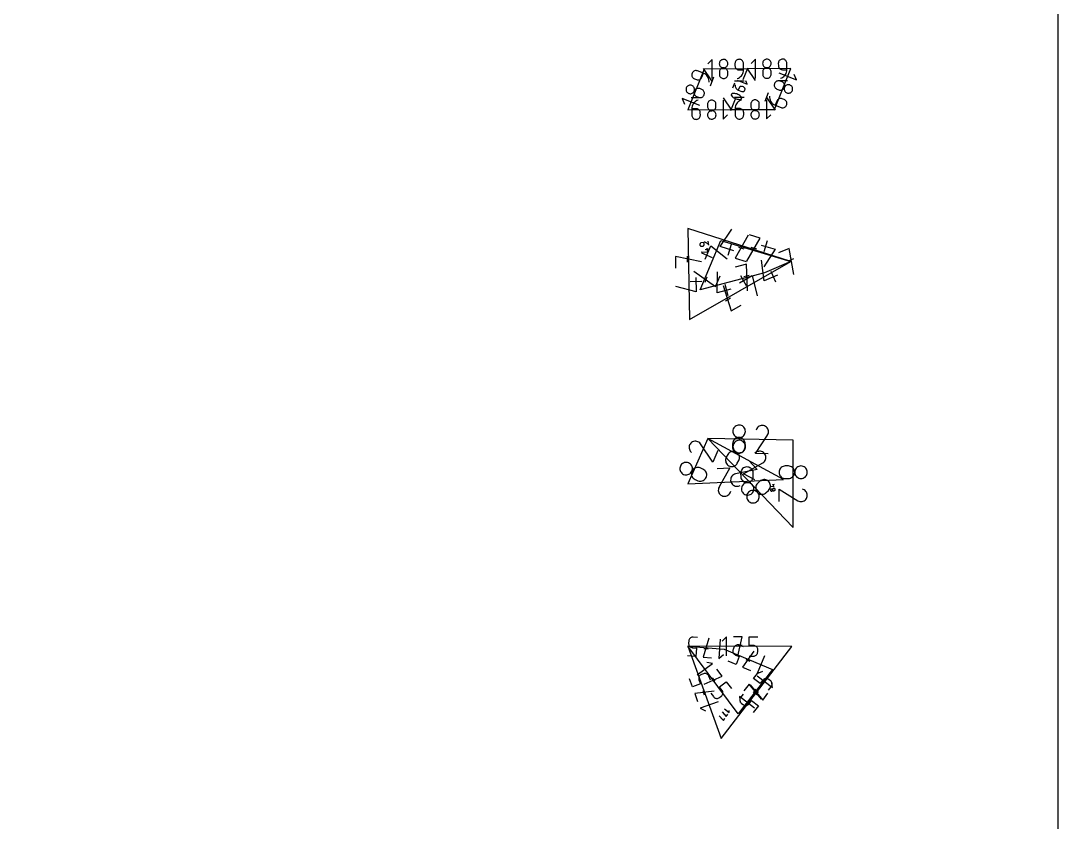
# Model space of a CAD drawing. Extents: x -2 to 214, y 3 to 282.
# Drawn here: x 186.65 to 214.39, y 24.44 to 45.85 of the extents above; entities that cross this region are included whole.
import ezdxf

# ---------------------------------------------------------------- set-up
doc = ezdxf.new("R2010")
doc.units = 0
doc.layers.add('Layer_1', color=7, linetype='CONTINUOUS')

msp = doc.modelspace()

# ---------------------------------------------------------------- linework, layer by layer
at = {"layer": 'Layer_1', "color": 5}
for points in [[(-1.511918, 3.023787), (214.388082, 3.023787), (214.388082, 282.423787), (-1.511918, 282.423787), (-1.511918, 3.023787)], [(204.919372, 44.557845), (204.489484, 43.46923), (205.648285, 43.475255), (206.807085, 43.481277), (207.23697, 44.569896), (206.078169, 44.563871), (204.919372, 44.557845)], [(204.818879, 38.661955), (205.3714, 39.978712), (207.241246, 39.412663), (204.489484, 40.29423), (204.53132, 37.86466), (207.241246, 39.412663), (206.538911, 39.114375), (204.818879, 38.661955)], [(207.304103, 32.312336), (207.301158, 34.642821), (205.022545, 34.68966), (204.489484, 33.474023), (207.044907, 33.596751), (205.022545, 34.68966), (207.304103, 32.312336)], [(206.750091, 28.51855), (205.832477, 27.332126), (204.489484, 29.137336), (205.37436, 26.676873), (207.269122, 29.126686), (204.489484, 29.137336), (205.456292, 29.060272), (206.750091, 28.51855)]]:
    msp.add_lwpolyline(points, dxfattribs=at)
at = {"layer": 'Layer_1', "color": 1}
for points in [[(205.137618, 44.303006), (205.134958, 44.814943), (205.021741, 44.700509)], [(205.554872, 44.702975), (205.554872, 44.702975), (205.552932, 44.723323), (205.547545, 44.742475), (205.539036, 44.760107), (205.52773, 44.775897), (205.51395, 44.789525), (205.498022, 44.800662), (205.480271, 44.808988), (205.461023, 44.814177), (205.440601, 44.815906), (205.440601, 44.815906), (205.4202, 44.813966), (205.401005, 44.808575), (205.383345, 44.800066), (205.367533, 44.788763), (205.353895, 44.774994), (205.342754, 44.759088), (205.334429, 44.741364), (205.329239, 44.722159), (205.327511, 44.701793), (205.327511, 44.701793), (205.329451, 44.681353), (205.334841, 44.662127), (205.343358, 44.644435), (205.354668, 44.628606), (205.368451, 44.61495), (205.384379, 44.603798), (205.402127, 44.595466), (205.421371, 44.590273), (205.441783, 44.588544), (205.441783, 44.588544), (205.462177, 44.590484), (205.481368, 44.595875), (205.499028, 44.604395), (205.514839, 44.615712), (205.528481, 44.629509), (205.539625, 44.645458), (205.547955, 44.663234), (205.553144, 44.682514), (205.554872, 44.702975)], [(205.805676, 44.306481), (205.805676, 44.306481), (205.838125, 44.318764), (205.867878, 44.335296), (205.894636, 44.355651), (205.918089, 44.379418), (205.937929, 44.406176), (205.953854, 44.435506), (205.965555, 44.466984), (205.972727, 44.500202), (205.975066, 44.534728), (205.974177, 44.705462), (205.974177, 44.705462), (205.97224, 44.725902), (205.966864, 44.745128), (205.958369, 44.762816), (205.947077, 44.778649), (205.933308, 44.792302), (205.917383, 44.803456), (205.899628, 44.811789), (205.880359, 44.816982), (205.859905, 44.818711), (205.859905, 44.818711), (205.839511, 44.81677), (205.820324, 44.811376), (205.80266, 44.80286), (205.786849, 44.791543), (205.77321, 44.777746), (205.762062, 44.761797), (205.753733, 44.74402), (205.748544, 44.724738), (205.746815, 44.70428), (205.747112, 44.647356), (205.747112, 44.647356), (205.749052, 44.626916), (205.754442, 44.607693), (205.762958, 44.590008), (205.774269, 44.574183), (205.788052, 44.560534), (205.803979, 44.549386), (205.821728, 44.541057), (205.840972, 44.535867), (205.861383, 44.534139), (205.975066, 44.534728)], [(206.296418, 44.309031), (206.293758, 44.820968), (206.180542, 44.706534)], [(206.713673, 44.709), (206.713673, 44.709), (206.711733, 44.729345), (206.706346, 44.748497), (206.697837, 44.766133), (206.686531, 44.781923), (206.672751, 44.795551), (206.656823, 44.806688), (206.639071, 44.815013), (206.619824, 44.820199), (206.599402, 44.821928), (206.599402, 44.821928), (206.579, 44.819988), (206.559806, 44.814601), (206.542142, 44.806092), (206.526334, 44.794789), (206.512696, 44.78102), (206.501555, 44.765109), (206.493226, 44.747389), (206.48804, 44.728184), (206.486312, 44.707818), (206.486312, 44.707818), (206.488252, 44.687375), (206.493642, 44.668149), (206.502158, 44.65046), (206.513468, 44.634628), (206.527252, 44.620975), (206.543179, 44.60982), (206.560928, 44.601488), (206.580172, 44.596295), (206.600583, 44.594566), (206.600583, 44.594566), (206.620978, 44.59651), (206.640169, 44.6019), (206.657829, 44.610416), (206.67364, 44.621737), (206.687282, 44.635531), (206.698426, 44.65148), (206.706755, 44.669256), (206.711945, 44.688539), (206.713673, 44.709)], [(206.964477, 44.312503), (206.964477, 44.312503), (206.996926, 44.324786), (207.026679, 44.341318), (207.053437, 44.361676), (207.076886, 44.385443), (207.09673, 44.412201), (207.112654, 44.441528), (207.124356, 44.473009), (207.131528, 44.506224), (207.133867, 44.540753), (207.132978, 44.711484), (207.132978, 44.711484), (207.131041, 44.731927), (207.125665, 44.751154), (207.11717, 44.768842), (207.105878, 44.784675), (207.092105, 44.798327), (207.076184, 44.809482), (207.058429, 44.817814), (207.03916, 44.823007), (207.018706, 44.824736), (207.018706, 44.824736), (206.998312, 44.822792), (206.979125, 44.817402), (206.961461, 44.808886), (206.945649, 44.797565), (206.932011, 44.783771), (206.920863, 44.767822), (206.912534, 44.750046), (206.907345, 44.730763), (206.905616, 44.710302), (206.905913, 44.653381), (206.905913, 44.653381), (206.907853, 44.632941), (206.913243, 44.613718), (206.921759, 44.596034), (206.933069, 44.580205), (206.946852, 44.566559), (206.96278, 44.555408), (206.980529, 44.547079), (206.999773, 44.541889), (207.020184, 44.540164), (207.133867, 44.540753)], [(205.054743, 44.203745), (205.054743, 44.203745), (205.055417, 44.238433), (205.051145, 44.272201), (205.042205, 44.304611), (205.028874, 44.335225), (205.011422, 44.363599), (204.990125, 44.389292), (204.965261, 44.41187), (204.937099, 44.430888), (204.90592, 44.445906), (204.747121, 44.508615), (204.747121, 44.508615), (204.727425, 44.514422), (204.707578, 44.516588), (204.687999, 44.515283), (204.6691, 44.510693), (204.651303, 44.502992), (204.635026, 44.492363), (204.620685, 44.478986), (204.608694, 44.463033), (204.59948, 44.444692), (204.59948, 44.444692), (204.593691, 44.425039), (204.591556, 44.405223), (204.59289, 44.385658), (204.597511, 44.36677), (204.605241, 44.348976), (204.615898, 44.332696), (204.629296, 44.318352), (204.645263, 44.306357), (204.663611, 44.297139), (204.716553, 44.276234), (204.716553, 44.276234), (204.736248, 44.27043), (204.756099, 44.268278), (204.775682, 44.269598), (204.79458, 44.274209), (204.812378, 44.281924), (204.828651, 44.292557), (204.842988, 44.305934), (204.854965, 44.321865), (204.864165, 44.340167), (204.90592, 44.445906)], [(205.128911, 44.246636), (204.906975, 44.576253)], [(205.328989, 44.41751), (205.328989, 44.41751), (205.330929, 44.397078), (205.33632, 44.377883), (205.344832, 44.360237), (205.356146, 44.344454), (205.369925, 44.330854), (205.385853, 44.319752), (205.403605, 44.311462), (205.422845, 44.306297), (205.443261, 44.304579), (205.443261, 44.304579), (205.463655, 44.306509), (205.482842, 44.311871), (205.500506, 44.320348), (205.516317, 44.331616), (205.529956, 44.345357), (205.541104, 44.361257), (205.549433, 44.378991), (205.554622, 44.398242), (205.556351, 44.418692), (205.556058, 44.475324), (205.556058, 44.475324), (205.554118, 44.495764), (205.548727, 44.514987), (205.540218, 44.532671), (205.528912, 44.5485), (205.515132, 44.562149), (205.499204, 44.573297), (205.481452, 44.581626), (205.462205, 44.586816), (205.441783, 44.588544), (205.441783, 44.588544), (205.421381, 44.5866), (205.402187, 44.58121), (205.384527, 44.572694), (205.368715, 44.561377), (205.355077, 44.547583), (205.343936, 44.531638), (205.335611, 44.513868), (205.330421, 44.494592), (205.328693, 44.474142), (205.328989, 44.41751)], [(205.965107, 44.277553), (206.086322, 44.584512)], [(206.065776, 44.582279), (206.287712, 44.252657)], [(206.48779, 44.423532), (206.48779, 44.423532), (206.48973, 44.403103), (206.495121, 44.383905), (206.503633, 44.366259), (206.514943, 44.350479), (206.528726, 44.33688), (206.544654, 44.325774), (206.562402, 44.317484), (206.581646, 44.312323), (206.602062, 44.310605), (206.602062, 44.310605), (206.622456, 44.312534), (206.641643, 44.317897), (206.659307, 44.32637), (206.675118, 44.337638), (206.688757, 44.351382), (206.699904, 44.367278), (206.708234, 44.385013), (206.713423, 44.404267), (206.715152, 44.424714), (206.714859, 44.481349), (206.714859, 44.481349), (206.712918, 44.501789), (206.707528, 44.521012), (206.699019, 44.538697), (206.687712, 44.554522), (206.673933, 44.568171), (206.658005, 44.579319), (206.640253, 44.587648), (206.621006, 44.592838), (206.600583, 44.594566), (206.600583, 44.594566), (206.580182, 44.592626), (206.560988, 44.587232), (206.543328, 44.578716), (206.527516, 44.567399), (206.513878, 44.553605), (206.502737, 44.537663), (206.494411, 44.51989), (206.489222, 44.500618), (206.487493, 44.480167), (206.48779, 44.423532)], [(206.917085, 44.456753), (207.393247, 44.268723), (207.329161, 44.416392)], [(204.593394, 44.118496), (204.593394, 44.118496), (204.573787, 44.124267), (204.554007, 44.126395), (204.534473, 44.125058), (204.515607, 44.12044), (204.49783, 44.112721), (204.481567, 44.102081), (204.467234, 44.088704), (204.455257, 44.072769), (204.44605, 44.054456), (204.44605, 44.054456), (204.440261, 44.034796), (204.438119, 44.014977), (204.439446, 43.995415), (204.444053, 43.976535), (204.451758, 43.958751), (204.462376, 43.942492), (204.475729, 43.928169), (204.491625, 43.916206), (204.509885, 43.907023), (204.509885, 43.907023), (204.52958, 43.901217), (204.549431, 43.899068), (204.569017, 43.900388), (204.587923, 43.904995), (204.605724, 43.912707), (204.622005, 43.923339), (204.636345, 43.936713), (204.648325, 43.952645), (204.657526, 43.970947), (204.657526, 43.970947), (204.663311, 43.9906), (204.665449, 44.010416), (204.664116, 44.029977), (204.659494, 44.048865), (204.651765, 44.066659), (204.641107, 44.08294), (204.627705, 44.097287), (204.611742, 44.109278), (204.593394, 44.118496)], [(205.088186, 44.114203), (205.182202, 44.352285)], [(205.731949, 44.184518), (205.678267, 44.048579)], [(205.735011, 44.24212), (205.99098, 44.24345)], [(205.751042, 44.13339), (205.751042, 44.13339), (205.750657, 44.113585), (205.753098, 44.094306), (205.758203, 44.075799), (205.765812, 44.058319), (205.775778, 44.04212), (205.787939, 44.027451), (205.802134, 44.014561), (205.818214, 44.003702), (205.836019, 43.995126), (205.926686, 43.959319), (205.926686, 43.959319), (205.937933, 43.956003), (205.949264, 43.954768), (205.960443, 43.955513), (205.971235, 43.958134), (205.981395, 43.962529), (205.990691, 43.968597), (205.998879, 43.976238), (206.005722, 43.985347), (206.010986, 43.995818), (206.010986, 43.995818), (206.014291, 44.007039), (206.015509, 44.018353), (206.01475, 44.029525), (206.012108, 44.04031), (206.007695, 44.05047), (206.001613, 44.059766), (205.993961, 44.067954), (205.984845, 44.074801), (205.974368, 44.080064), (205.944138, 44.092002), (205.944138, 44.092002), (205.932895, 44.095319), (205.92156, 44.096546), (205.910381, 44.095791), (205.899589, 44.09316), (205.889429, 44.088753), (205.880134, 44.082682), (205.871949, 44.075044), (205.865112, 44.06595), (205.859859, 44.055497), (205.836019, 43.995126)], [(205.803203, 44.265481), (206.075079, 44.15812), (206.038485, 44.242434)], [(206.952151, 44.236518), (206.952151, 44.236518), (206.932466, 44.242318), (206.912644, 44.244459), (206.893096, 44.243125), (206.87424, 44.238497), (206.856488, 44.230768), (206.840254, 44.220114), (206.825956, 44.206726), (206.814, 44.190784), (206.80481, 44.172478), (206.80481, 44.172478), (206.799014, 44.152828), (206.796848, 44.133023), (206.798143, 44.113476), (206.802718, 44.094606), (206.810398, 44.076833), (206.821006, 44.06057), (206.834369, 44.04624), (206.850304, 44.03426), (206.868642, 44.025045), (206.921318, 44.004242), (206.921318, 44.004242), (206.941014, 43.998439), (206.960861, 43.996287), (206.98044, 43.997603), (206.999339, 44.00221), (207.017136, 44.009922), (207.03341, 44.020554), (207.047747, 44.033932), (207.059727, 44.049867), (207.068928, 44.068179), (207.068928, 44.068179), (207.07472, 44.08784), (207.076858, 44.107659), (207.075525, 44.127224), (207.070903, 44.146111), (207.063177, 44.163899), (207.052524, 44.180176), (207.039125, 44.194516), (207.023165, 44.206504), (207.004828, 44.215718), (206.952151, 44.236518)], [(206.893812, 44.248142), (207.149781, 44.249475)], [(207.133059, 43.920627), (207.133059, 43.920627), (207.152667, 43.914859), (207.17245, 43.912731), (207.191984, 43.914068), (207.210847, 43.918686), (207.228623, 43.926405), (207.24489, 43.937045), (207.25922, 43.950422), (207.2712, 43.966357), (207.280404, 43.98467), (207.280404, 43.98467), (207.286193, 44.00433), (207.288334, 44.024149), (207.287008, 44.043711), (207.282401, 44.062591), (207.274696, 44.080371), (207.264077, 44.096634), (207.250728, 44.110957), (207.234828, 44.12292), (207.216569, 44.132103), (207.216569, 44.132103), (207.196873, 44.137906), (207.177022, 44.140058), (207.157436, 44.138738), (207.138531, 44.134131), (207.12073, 44.126419), (207.104449, 44.115787), (207.090112, 44.102413), (207.078132, 44.086481), (207.068928, 44.068179), (207.068928, 44.068179), (207.063142, 44.048526), (207.061008, 44.028711), (207.062341, 44.009146), (207.066963, 43.990258), (207.074692, 43.972464), (207.085346, 43.956187), (207.098748, 43.941839), (207.114711, 43.929848), (207.133059, 43.920627)], [(204.774302, 43.802608), (204.774302, 43.802608), (204.793987, 43.796805), (204.813813, 43.794667), (204.833361, 43.796001), (204.852217, 43.800626), (204.869969, 43.808359), (204.8862, 43.819009), (204.900501, 43.8324), (204.912454, 43.848339), (204.921643, 43.866648), (204.921643, 43.866648), (204.927443, 43.886294), (204.929606, 43.906103), (204.928311, 43.92565), (204.923735, 43.94452), (204.916055, 43.962293), (204.905447, 43.978553), (204.892088, 43.992886), (204.876149, 44.004866), (204.857812, 44.014081), (204.805139, 44.034881), (204.805139, 44.034881), (204.785443, 44.040687), (204.765596, 44.042839), (204.746013, 44.041523), (204.727115, 44.036916), (204.709321, 44.029204), (204.693043, 44.018568), (204.678707, 44.005194), (204.66673, 43.989259), (204.657526, 43.970947), (204.657526, 43.970947), (204.651737, 43.951286), (204.649599, 43.931464), (204.650929, 43.911902), (204.65555, 43.893015), (204.66328, 43.875224), (204.673933, 43.85895), (204.687328, 43.84461), (204.703288, 43.832623), (204.721629, 43.823408), (204.774302, 43.802608)], [(205.661344, 43.895752), (205.661344, 43.895752), (205.656487, 43.890365), (205.652754, 43.884347), (205.650158, 43.877866), (205.648704, 43.871082), (205.648408, 43.864164), (205.649272, 43.857278), (205.651315, 43.850586), (205.654539, 43.844257), (205.65896, 43.838454), (205.65896, 43.838454), (205.679336, 43.818303), (205.701459, 43.800488), (205.725123, 43.785089), (205.750124, 43.772192), (205.776269, 43.761866), (205.803355, 43.754197), (205.831175, 43.749265), (205.859535, 43.747145), (205.888226, 43.747921), (205.888226, 43.747921), (205.891232, 43.748273), (205.894199, 43.748845), (205.897109, 43.749635), (205.899949, 43.75063), (205.902701, 43.751826), (205.90535, 43.753219), (205.907883, 43.754796), (205.910278, 43.756553), (205.912522, 43.758486), (205.912522, 43.758486), (205.91745, 43.763901), (205.921239, 43.769941), (205.923875, 43.776439), (205.925356, 43.783234), (205.925667, 43.790159), (205.924802, 43.797052), (205.922749, 43.803751), (205.919504, 43.810087), (205.915055, 43.815901), (205.915055, 43.815901), (205.894661, 43.836002), (205.872528, 43.853779), (205.84886, 43.869149), (205.823851, 43.882036), (205.797707, 43.892358), (205.770628, 43.900042), (205.742811, 43.905002), (205.714466, 43.907161), (205.685788, 43.906438), (205.685788, 43.906438), (205.68279, 43.906089), (205.67984, 43.905521), (205.676948, 43.904737), (205.674122, 43.903746), (205.671374, 43.902547), (205.668714, 43.901146), (205.666149, 43.899541), (205.66369, 43.897742), (205.661344, 43.895752)], [(206.638267, 43.92492), (206.544252, 43.686841)], [(206.67171, 43.835381), (206.67171, 43.835381), (206.671037, 43.800693), (206.675309, 43.766925), (206.684248, 43.734512), (206.69758, 43.703901), (206.715032, 43.675527), (206.736329, 43.649831), (206.761196, 43.627257), (206.789355, 43.608238), (206.820533, 43.593221), (206.979336, 43.530511), (206.979336, 43.530511), (206.999028, 43.5247), (207.018876, 43.522538), (207.038455, 43.52384), (207.057353, 43.528433), (207.075151, 43.53613), (207.091428, 43.54676), (207.105772, 43.560141), (207.117759, 43.576093), (207.126977, 43.594434), (207.126977, 43.594434), (207.132763, 43.614087), (207.134901, 43.633903), (207.133567, 43.653464), (207.128942, 43.672356), (207.121213, 43.69015), (207.110559, 43.706427), (207.097157, 43.720774), (207.081194, 43.732765), (207.062846, 43.741987), (207.009901, 43.762893), (207.009901, 43.762893), (206.990205, 43.768696), (206.970358, 43.770848), (206.950775, 43.769525), (206.931874, 43.764917), (206.914079, 43.757202), (206.897802, 43.746566), (206.883469, 43.733192), (206.871489, 43.717261), (206.862288, 43.698959), (206.820533, 43.593221)], [(204.809368, 43.582373), (204.333207, 43.770403), (204.397292, 43.622734)], [(204.832641, 43.790981), (204.576676, 43.789651)], [(204.761976, 43.72662), (204.761976, 43.72662), (204.729531, 43.714336), (204.699774, 43.697809), (204.67302, 43.67745), (204.649567, 43.653683), (204.629723, 43.626925), (204.613799, 43.597595), (204.602097, 43.566117), (204.594925, 43.532903), (204.592586, 43.498373), (204.593475, 43.327642), (204.593475, 43.327642), (204.595412, 43.307199), (204.600789, 43.287972), (204.609287, 43.270284), (204.620579, 43.254452), (204.634348, 43.240799), (204.650273, 43.229644), (204.668028, 43.221312), (204.687293, 43.216119), (204.707747, 43.21439), (204.707747, 43.21439), (204.728141, 43.21633), (204.747332, 43.221724), (204.764992, 43.23024), (204.780804, 43.241558), (204.794446, 43.255355), (204.80559, 43.271304), (204.813919, 43.28908), (204.819109, 43.308363), (204.820837, 43.328824), (204.820541, 43.385745), (204.820541, 43.385745), (204.818601, 43.406185), (204.81321, 43.425408), (204.804698, 43.443092), (204.793388, 43.458918), (204.779605, 43.472567), (204.763677, 43.483715), (204.745925, 43.492044), (204.726681, 43.497233), (204.706269, 43.498962), (204.592586, 43.498373)], [(205.238667, 43.61559), (205.238667, 43.61559), (205.236723, 43.636023), (205.231333, 43.655218), (205.22282, 43.672864), (205.21151, 43.688647), (205.197727, 43.702246), (205.181799, 43.713348), (205.164051, 43.721639), (205.144807, 43.726803), (205.124395, 43.728521), (205.124395, 43.728521), (205.104001, 43.726592), (205.08481, 43.721229), (205.06715, 43.712752), (205.051339, 43.701484), (205.037697, 43.687744), (205.026552, 43.671844), (205.018223, 43.65411), (205.013031, 43.634859), (205.011302, 43.614408), (205.011598, 43.557777), (205.011598, 43.557777), (205.013539, 43.537337), (205.018925, 43.518114), (205.027434, 43.500429), (205.038741, 43.4846), (205.052524, 43.470955), (205.068448, 43.459803), (205.0862, 43.451474), (205.105448, 43.446285), (205.12587, 43.44456), (205.12587, 43.44456), (205.146271, 43.4465), (205.165466, 43.451891), (205.183129, 43.460407), (205.198941, 43.471724), (205.212576, 43.485517), (205.22372, 43.501463), (205.232046, 43.519232), (205.237231, 43.538508), (205.23896, 43.558959), (205.238667, 43.61559)], [(205.430035, 43.730095), (205.432695, 43.218158), (205.545915, 43.332592)], [(205.660678, 43.456847), (205.438745, 43.786465)], [(205.640135, 43.454614), (205.76135, 43.761573)], [(205.991442, 43.797006), (205.735474, 43.795676)], [(205.920777, 43.732645), (205.920777, 43.732645), (205.888332, 43.720362), (205.858575, 43.70383), (205.831821, 43.683472), (205.808368, 43.659705), (205.788524, 43.63295), (205.7726, 43.60362), (205.760898, 43.572139), (205.753726, 43.538924), (205.751387, 43.504395), (205.752276, 43.333664), (205.752276, 43.333664), (205.754213, 43.313224), (205.759589, 43.293998), (205.768084, 43.276306), (205.77938, 43.260473), (205.793149, 43.246821), (205.809074, 43.23567), (205.826829, 43.227334), (205.846094, 43.222144), (205.866548, 43.220412), (205.866548, 43.220412), (205.886942, 43.222356), (205.906133, 43.227746), (205.923793, 43.236266), (205.939605, 43.247583), (205.953247, 43.26138), (205.964391, 43.277329), (205.97272, 43.295106), (205.977909, 43.314385), (205.979638, 43.334846), (205.979342, 43.391767), (205.979342, 43.391767), (205.977401, 43.412207), (205.972011, 43.431433), (205.963499, 43.449118), (205.952188, 43.464943), (205.938405, 43.478592), (205.922478, 43.48974), (205.904726, 43.498069), (205.885482, 43.503259), (205.86507, 43.504987), (205.751387, 43.504395)], [(206.397465, 43.621616), (206.397465, 43.621616), (206.395524, 43.642045), (206.390134, 43.661243), (206.381621, 43.678889), (206.370311, 43.694669), (206.356528, 43.708272), (206.3406, 43.719374), (206.322852, 43.727664), (206.303608, 43.732825), (206.283193, 43.734547), (206.283193, 43.734547), (206.262799, 43.732614), (206.243611, 43.727251), (206.225951, 43.718778), (206.210136, 43.70751), (206.196498, 43.693766), (206.185353, 43.67787), (206.177024, 43.660135), (206.171831, 43.640884), (206.170103, 43.620434), (206.170399, 43.563802), (206.170399, 43.563802), (206.172339, 43.543359), (206.177726, 43.524136), (206.186235, 43.506451), (206.197542, 43.490626), (206.211321, 43.476977), (206.227249, 43.465829), (206.245001, 43.4575), (206.264249, 43.45231), (206.284671, 43.450582), (206.284671, 43.450582), (206.305072, 43.452526), (206.324267, 43.457916), (206.34193, 43.466432), (206.357742, 43.477749), (206.371377, 43.491543), (206.382521, 43.507488), (206.390846, 43.525258), (206.396032, 43.54453), (206.397761, 43.564984), (206.397465, 43.621616)], [(206.588836, 43.736117), (206.591496, 43.224183), (206.704716, 43.338617)], [(206.597546, 43.792491), (206.819479, 43.462873)], [(205.01278, 43.330126), (205.01278, 43.330126), (205.01472, 43.309778), (205.020107, 43.290629), (205.028616, 43.272994), (205.039926, 43.257203), (205.053706, 43.243575), (205.06963, 43.232438), (205.087382, 43.224113), (205.10663, 43.218923), (205.127052, 43.217195), (205.127052, 43.217195), (205.147453, 43.219138), (205.166648, 43.224525), (205.184311, 43.233034), (205.200123, 43.244337), (205.213758, 43.258106), (205.224902, 43.274013), (205.233227, 43.291737), (205.238413, 43.310942), (205.240142, 43.331308), (205.240142, 43.331308), (205.238202, 43.351748), (205.232811, 43.370974), (205.224299, 43.388666), (205.212988, 43.404495), (205.199205, 43.418151), (205.183278, 43.429302), (205.165526, 43.437638), (205.146282, 43.442828), (205.12587, 43.44456), (205.12587, 43.44456), (205.105476, 43.442616), (205.086288, 43.437226), (205.068625, 43.428706), (205.052813, 43.417389), (205.039175, 43.403592), (205.028027, 43.387643), (205.019698, 43.369866), (205.014509, 43.350587), (205.01278, 43.330126)], [(206.171581, 43.336148), (206.171581, 43.336148), (206.173521, 43.315803), (206.178908, 43.296651), (206.187417, 43.279019), (206.198724, 43.263225), (206.212503, 43.249601), (206.228431, 43.238464), (206.246183, 43.230138), (206.26543, 43.224949), (206.285853, 43.22322), (206.285853, 43.22322), (206.306254, 43.22516), (206.325449, 43.230551), (206.343112, 43.23906), (206.358924, 43.250359), (206.372558, 43.264128), (206.383703, 43.280039), (206.392028, 43.297759), (206.397214, 43.316967), (206.398943, 43.33733), (206.398943, 43.33733), (206.397002, 43.357773), (206.391612, 43.376999), (206.383099, 43.394688), (206.371789, 43.41052), (206.358006, 43.424173), (206.342078, 43.435328), (206.324327, 43.44366), (206.305083, 43.448853), (206.284671, 43.450582), (206.284671, 43.450582), (206.264277, 43.448642), (206.245089, 43.443248), (206.227426, 43.434732), (206.211614, 43.423414), (206.197976, 43.409617), (206.186828, 43.393668), (206.178499, 43.375892), (206.17331, 43.356609), (206.171581, 43.336148)], [(205.719362, 39.698219), (205.353048, 39.815574), (205.663708, 40.28177)], [(205.050023, 39.854609), (205.029279, 39.95739)], [(206.098369, 40.120543), (205.750244, 39.502124), (206.045092, 39.412864)], [(206.06646, 39.425303), (206.42448, 40.038046), (206.131107, 40.132033)], [(206.604789, 39.967236), (206.515645, 39.672766)], [(205.018573, 39.877934), (205.018573, 39.877934), (205.011073, 39.890006), (205.00208, 39.90066), (204.991786, 39.909808), (204.980381, 39.917357), (204.968058, 39.92322), (204.955013, 39.927309), (204.941434, 39.929525), (204.927517, 39.929786), (204.913455, 39.928001), (204.844897, 39.914165), (204.844897, 39.914165), (204.836832, 39.911773), (204.82953, 39.908093), (204.823091, 39.903285), (204.817616, 39.897492), (204.813217, 39.890881), (204.809989, 39.8836), (204.808042, 39.875807), (204.807477, 39.867651), (204.808395, 39.859294), (204.808395, 39.859294), (204.810787, 39.85125), (204.81447, 39.843962), (204.819288, 39.837534), (204.825085, 39.832073), (204.831706, 39.827678), (204.838998, 39.824457), (204.846802, 39.822513), (204.854961, 39.821948), (204.863322, 39.822869), (204.886179, 39.82748), (204.886179, 39.82748), (204.89424, 39.829875), (204.901542, 39.833558), (204.907977, 39.838377), (204.913448, 39.844173), (204.917844, 39.850792), (204.921068, 39.858073), (204.923016, 39.865866), (204.923584, 39.874011), (204.922666, 39.882351), (204.913455, 39.928001)], [(204.993028, 39.768831), (205.016061, 39.654689), (204.846996, 39.668014)], [(204.953228, 39.47931), (205.102061, 39.834003), (205.539407, 39.483892)], [(205.045631, 39.74384), (204.954335, 39.725414)], [(205.562574, 39.58673), (205.656441, 39.879733)], [(205.839628, 39.797385), (205.987032, 39.752762)], [(206.330363, 39.744256), (206.183695, 39.791243)], [(206.44981, 39.85324), (206.817965, 39.741794), (206.514841, 39.270663)], [(207.321982, 39.070627), (207.192926, 39.768467), (206.90938, 39.64804)], [(204.851183, 39.407491), (204.155876, 39.549551), (204.161178, 39.241537)], [(204.464327, 39.554864), (204.466976, 39.400876)], [(204.855826, 39.645217), (205.139533, 39.526173)], [(206.88089, 39.050617), (206.526846, 38.900249), (206.457634, 39.456181)], [(207.313523, 39.48452), (207.171769, 39.424315)], [(204.651098, 39.157315), (205.23031, 38.747253), (205.349506, 39.031321)], [(205.639162, 38.6788), (205.267161, 38.580954), (205.278683, 39.141059)], [(206.078543, 38.635123), (206.051263, 39.34427), (205.753335, 39.265907)], [(206.834969, 38.86379), (206.714696, 39.146979)], [(204.704322, 38.991086), (204.710943, 38.606491), (204.169631, 38.750809)], [(204.860292, 38.878455), (204.552666, 38.873156)], [(204.94584, 38.866619), (205.005432, 39.008633)], [(205.870475, 38.851175), (206.204474, 39.041967), (206.338311, 38.497966)], [(205.894202, 39.042094), (206.046811, 38.774939)], [(206.129738, 39.045922), (205.980795, 39.006746)], [(205.434762, 38.779645), (205.644651, 38.101723), (205.912145, 38.254525)], [(205.566832, 38.500528), (205.488568, 38.798078)], [(205.49163, 38.369594), (205.625361, 38.445985)], [(206.024663, 34.877962), (206.024663, 34.877962), (206.022578, 34.90799), (206.015374, 34.936389), (206.003514, 34.962671), (205.987466, 34.986346), (205.967697, 35.00693), (205.944674, 35.023931), (205.918858, 35.03686), (205.890717, 35.045228), (205.860717, 35.048548), (205.860717, 35.048548), (205.830607, 35.046463), (205.802149, 35.039259), (205.775821, 35.027402), (205.752118, 35.011361), (205.731519, 34.991609), (205.714511, 34.968612), (205.701582, 34.942838), (205.693218, 34.91476), (205.689902, 34.884845), (205.689902, 34.884845), (205.691983, 34.854675), (205.69919, 34.826167), (205.711054, 34.799804), (205.727102, 34.776066), (205.746875, 34.755446), (205.769905, 34.738421), (205.795717, 34.725481), (205.823851, 34.717106), (205.853838, 34.713786), (205.853838, 34.713786), (205.883933, 34.715871), (205.912388, 34.723082), (205.938712, 34.734949), (205.962419, 34.751015), (205.983021, 34.770806), (206.000036, 34.793863), (206.012969, 34.819718), (206.021343, 34.847905), (206.024663, 34.877962)], [(206.630104, 34.27957), (206.295339, 34.286452), (206.61491, 34.778076), (206.61491, 34.778076), (206.615287, 34.778528), (206.615651, 34.778983), (206.616003, 34.779445), (206.616346, 34.779918), (206.616677, 34.780408), (206.617005, 34.780916), (206.61733, 34.781449), (206.617654, 34.78201), (206.617982, 34.782603), (206.617982, 34.782603), (206.631317, 34.809763), (206.639361, 34.838035), (206.642289, 34.866775), (206.64026, 34.895333), (206.633455, 34.923068), (206.622036, 34.949329), (206.606175, 34.973477), (206.586042, 34.994855), (206.561806, 35.012825), (206.561806, 35.012825), (206.534565, 35.025984), (206.506244, 35.033914), (206.477489, 35.036772), (206.448931, 35.034712), (206.421217, 35.027885), (206.394981, 35.016441), (206.370869, 35.000535), (206.349515, 34.980317), (206.331566, 34.95594), (206.308716, 34.914227)], [(205.681297, 34.466274), (205.681297, 34.466274), (205.683379, 34.436122), (205.690586, 34.407656), (205.70245, 34.381353), (205.718505, 34.357692), (205.738278, 34.33715), (205.761307, 34.320199), (205.78712, 34.307319), (205.815254, 34.29899), (205.84524, 34.295688), (205.84524, 34.295688), (205.875339, 34.297755), (205.903791, 34.304924), (205.930115, 34.316728), (205.953818, 34.332719), (205.974421, 34.352432), (205.991431, 34.375412), (206.004368, 34.401207), (206.012739, 34.429352), (206.016059, 34.459391), (206.017773, 34.542774), (206.017773, 34.542774), (206.015692, 34.57294), (206.008488, 34.601444), (205.996631, 34.627804), (205.980584, 34.651532), (205.960817, 34.672148), (205.937792, 34.689162), (205.911975, 34.702099), (205.883834, 34.710467), (205.853838, 34.713786), (205.853838, 34.713786), (205.823728, 34.711701), (205.795266, 34.704491), (205.768942, 34.692623), (205.745235, 34.676561), (205.724636, 34.656774), (205.707629, 34.633723), (205.694696, 34.607875), (205.686332, 34.579699), (205.683012, 34.549656), (205.681297, 34.466274)], [(205.292445, 34.366476), (205.157976, 34.059831), (204.826069, 34.543211), (204.826069, 34.543211), (204.825797, 34.543733), (204.825519, 34.544241), (204.825226, 34.544746), (204.824919, 34.54524), (204.824594, 34.545737), (204.824249, 34.546234), (204.823878, 34.546739), (204.823487, 34.54725), (204.823067, 34.54778), (204.823067, 34.54778), (204.803075, 34.570495), (204.780035, 34.588748), (204.7546, 34.602446), (204.727439, 34.611505), (204.699214, 34.61583), (204.670579, 34.615329), (204.642201, 34.609914), (204.614744, 34.599497), (204.588868, 34.583982), (204.588868, 34.583982), (204.566287, 34.563849), (204.548122, 34.540724), (204.534477, 34.515246), (204.525453, 34.488075), (204.521152, 34.459857), (204.521689, 34.431243), (204.527157, 34.402876), (204.537662, 34.375412), (204.553312, 34.349501), (204.583107, 34.312431)], [(206.008527, 34.394226), (206.008527, 34.394226), (206.020405, 34.421884), (206.026981, 34.450434), (206.028452, 34.479231), (206.025009, 34.507626), (206.016839, 34.53497), (206.004135, 34.560617), (205.987085, 34.583922), (205.965887, 34.604231), (205.940727, 34.6209), (205.940727, 34.6209), (205.912995, 34.632813), (205.884388, 34.639421), (205.855556, 34.640913), (205.827139, 34.637487), (205.799788, 34.629338), (205.774149, 34.616659), (205.750865, 34.599652), (205.730588, 34.578507), (205.713958, 34.553417), (205.713958, 34.553417), (205.702016, 34.525636), (205.695391, 34.496987), (205.693885, 34.468115), (205.697307, 34.439667), (205.705459, 34.412285), (205.718156, 34.386617), (205.735195, 34.363305), (205.756386, 34.342992), (205.781536, 34.32633), (205.781536, 34.32633), (205.809257, 34.314421), (205.837857, 34.307824), (205.866696, 34.306342), (205.895123, 34.309789), (205.922499, 34.31797), (205.94817, 34.330694), (205.971496, 34.347776), (205.99183, 34.369016), (206.008527, 34.394226)], [(205.514913, 34.185099), (205.514913, 34.185099), (205.502982, 34.157332), (205.496375, 34.128722), (205.4949, 34.099907), (205.498357, 34.071523), (205.506549, 34.04421), (205.519277, 34.018606), (205.536348, 33.995351), (205.557561, 33.975077), (205.582717, 33.958429), (205.582717, 33.958429), (205.610428, 33.946505), (205.63901, 33.939869), (205.667818, 33.938331), (205.696213, 33.941714), (205.723546, 33.949825), (205.749186, 33.962486), (205.77248, 33.979511), (205.792796, 34.000713), (205.809486, 34.025908), (205.849135, 34.099283), (205.849135, 34.099283), (205.861077, 34.12706), (205.867705, 34.155706), (205.869212, 34.18457), (205.865793, 34.213008), (205.857637, 34.24038), (205.84494, 34.266044), (205.827898, 34.289352), (205.806696, 34.309662), (205.781536, 34.32633), (205.781536, 34.32633), (205.753804, 34.338244), (205.725197, 34.344844), (205.696358, 34.346326), (205.667931, 34.342883), (205.640566, 34.334702), (205.614898, 34.321981), (205.591579, 34.304906), (205.571255, 34.283672), (205.554566, 34.258474), (205.514913, 34.185099)], [(206.273354, 33.585218), (205.978784, 33.744406), (206.487783, 34.035507), (206.487783, 34.035507), (206.488326, 34.035733), (206.488859, 34.03597), (206.489381, 34.03622), (206.489903, 34.036488), (206.490422, 34.03677), (206.490947, 34.037074), (206.49148, 34.037398), (206.492023, 34.037748), (206.492584, 34.038125), (206.492584, 34.038125), (206.516866, 34.05618), (206.536946, 34.077647), (206.55269, 34.101868), (206.563947, 34.128196), (206.570576, 34.155974), (206.572428, 34.184549), (206.569363, 34.213276), (206.561231, 34.241494), (206.547896, 34.268559), (206.547896, 34.268559), (206.529686, 34.292714), (206.508127, 34.312717), (206.48386, 34.328412), (206.457521, 34.339634), (206.429751, 34.346234), (206.401186, 34.348054), (206.37247, 34.344932), (206.344234, 34.336716), (206.317123, 34.323247), (206.277732, 34.296595)], [(204.507909, 34.036118), (204.507909, 34.036118), (204.479369, 34.045685), (204.450378, 34.049894), (204.421556, 34.048998), (204.393542, 34.043233), (204.36696, 34.032844), (204.342442, 34.018077), (204.320616, 33.999175), (204.302116, 33.976378), (204.287571, 33.949934), (204.287571, 33.949934), (204.277972, 33.921317), (204.273739, 33.892266), (204.274617, 33.863408), (204.280368, 33.83537), (204.290732, 33.808781), (204.305471, 33.784266), (204.324334, 33.762457), (204.347074, 33.743986), (204.373444, 33.729473), (204.373444, 33.729473), (204.402111, 33.719852), (204.431208, 33.715601), (204.460108, 33.716469), (204.488178, 33.722216), (204.514799, 33.732591), (204.539338, 33.747351), (204.561172, 33.766246), (204.579675, 33.789036), (204.594216, 33.815466), (204.594216, 33.815466), (204.603808, 33.844073), (204.608035, 33.87312), (204.607142, 33.901981), (204.601374, 33.93003), (204.590974, 33.95664), (204.576182, 33.98118), (204.557245, 34.003027), (204.534406, 34.021548), (204.507909, 34.036118)], [(204.756861, 33.561342), (204.756861, 33.561342), (204.785514, 33.551729), (204.814572, 33.547496), (204.843411, 33.548388), (204.871415, 33.554167), (204.897961, 33.564574), (204.922434, 33.579362), (204.944211, 33.598282), (204.962671, 33.621089), (204.977199, 33.647526), (204.977199, 33.647526), (204.986805, 33.676126), (204.991074, 33.705156), (204.990241, 33.733992), (204.98454, 33.762009), (204.974211, 33.788588), (204.959486, 33.813099), (204.940609, 33.834922), (204.917809, 33.853425), (204.891326, 33.867987), (204.814946, 33.90148), (204.814946, 33.90148), (204.786279, 33.911104), (204.757189, 33.915355), (204.7283, 33.914487), (204.700237, 33.908744), (204.673627, 33.898369), (204.649094, 33.883608), (204.627264, 33.864707), (204.608761, 33.841914), (204.594216, 33.815466), (204.594216, 33.815466), (204.584621, 33.786852), (204.580391, 33.757797), (204.58128, 33.728936), (204.587048, 33.700887), (204.597448, 33.674284), (204.612233, 33.649748), (204.631166, 33.627912), (204.653994, 33.609398), (204.680481, 33.594835), (204.756861, 33.561342)], [(205.27356, 33.88908), (205.608008, 33.905142), (205.322861, 33.392785), (205.322861, 33.392785), (205.322515, 33.392309), (205.322184, 33.391829), (205.321863, 33.391346), (205.321556, 33.390848), (205.321256, 33.390337), (205.320963, 33.389808), (205.320677, 33.389254), (205.320392, 33.388672), (205.320106, 33.388061), (205.320106, 33.388061), (205.308662, 33.360051), (205.302573, 33.331292), (205.301624, 33.302421), (205.3056, 33.274065), (205.314292, 33.246862), (205.327483, 33.221444), (205.344959, 33.198443), (205.36651, 33.17849), (205.391921, 33.162224), (205.391921, 33.162224), (205.419998, 33.150963), (205.448792, 33.14499), (205.477678, 33.144109), (205.506027, 33.14812), (205.533208, 33.15683), (205.558598, 33.170041), (205.581564, 33.187564), (205.601481, 33.209196), (205.617723, 33.234744), (205.637659, 33.277924)], [(206.10564, 34.10552), (206.337485, 33.863941), (205.763886, 33.742279), (205.763886, 33.742279), (205.763297, 33.742229), (205.762719, 33.742162), (205.762144, 33.742085), (205.761569, 33.741993), (205.760986, 33.74188), (205.760394, 33.741753), (205.759787, 33.741605), (205.759163, 33.741439), (205.758513, 33.741252), (205.758513, 33.741252), (205.729878, 33.731476), (205.704196, 33.717171), (205.681805, 33.698919), (205.663045, 33.677293), (205.648246, 33.652867), (205.637751, 33.626222), (205.631894, 33.597932), (205.631013, 33.568578), (205.635443, 33.538736), (205.635443, 33.538736), (205.645402, 33.510168), (205.659817, 33.484536), (205.67813, 33.46218), (205.699779, 33.443444), (205.724206, 33.428677), (205.750848, 33.418217), (205.779147, 33.412414), (205.808541, 33.411613), (205.838471, 33.416153), (205.88412, 33.429495)], [(206.232925, 33.767798), (206.232925, 33.767798), (206.228784, 33.797735), (206.219643, 33.82564), (206.206005, 33.851068), (206.18837, 33.873575), (206.167235, 33.892717), (206.143101, 33.908049), (206.116463, 33.91913), (206.087824, 33.925511), (206.057683, 33.926757), (206.057683, 33.926757), (206.027799, 33.922629), (205.999905, 33.913531), (205.974452, 33.899949), (205.951896, 33.882374), (205.932694, 33.861295), (205.917295, 33.837204), (205.906158, 33.810587), (205.899734, 33.781934), (205.898478, 33.751737), (205.902479, 33.668432), (205.902479, 33.668432), (205.906624, 33.638477), (205.915761, 33.610534), (205.929395, 33.585049), (205.947031, 33.562478), (205.968162, 33.543266), (205.992299, 33.527864), (206.018941, 33.516727), (206.04759, 33.510306), (206.077746, 33.50905), (206.077746, 33.50905), (206.10764, 33.513192), (206.135541, 33.522332), (206.160991, 33.535978), (206.18354, 33.553624), (206.202735, 33.574776), (206.218126, 33.598938), (206.229257, 33.625611), (206.235674, 33.654296), (206.23693, 33.684494), (206.232925, 33.767798)], [(207.092225, 33.953656), (207.092225, 33.953656), (207.062126, 33.950915), (207.033826, 33.94309), (207.007788, 33.930655), (206.984483, 33.914092), (206.964375, 33.893874), (206.947932, 33.870482), (206.93562, 33.84439), (206.927908, 33.81608), (206.925259, 33.78603), (206.925259, 33.78603), (206.927982, 33.755984), (206.935768, 33.727695), (206.948147, 33.701635), (206.96465, 33.678285), (206.984808, 33.65812), (207.008155, 33.641613), (207.034221, 33.629245), (207.062542, 33.621491), (207.092648, 33.618824), (207.176049, 33.61893), (207.176049, 33.61893), (207.206165, 33.621671), (207.234504, 33.629492), (207.260599, 33.64192), (207.28397, 33.658483), (207.304149, 33.678694), (207.320659, 33.702087), (207.333028, 33.728178), (207.340782, 33.756495), (207.343445, 33.786559), (207.343445, 33.786559), (207.340704, 33.816616), (207.332876, 33.844912), (207.320434, 33.870972), (207.30386, 33.894322), (207.283628, 33.914483), (207.260211, 33.930986), (207.234088, 33.943348), (207.205735, 33.951098), (207.175625, 33.953762), (207.092225, 33.953656)], [(207.511307, 33.619353), (207.511307, 33.619353), (207.541283, 33.622094), (207.569519, 33.629915), (207.595537, 33.642344), (207.618855, 33.658907), (207.639002, 33.679117), (207.655498, 33.70251), (207.66786, 33.728601), (207.675614, 33.756919), (207.678277, 33.786983), (207.678277, 33.786983), (207.675536, 33.817039), (207.667712, 33.845336), (207.655283, 33.871395), (207.638731, 33.894746), (207.618534, 33.914907), (207.59517, 33.93141), (207.569121, 33.943771), (207.540867, 33.951522), (207.510884, 33.954185), (207.510884, 33.954185), (207.480771, 33.951444), (207.452425, 33.943619), (207.426327, 33.931184), (207.402945, 33.914618), (207.382759, 33.8944), (207.366242, 33.871007), (207.353866, 33.844919), (207.346109, 33.816609), (207.343445, 33.786559), (207.343445, 33.786559), (207.346186, 33.756513), (207.354014, 33.728224), (207.366457, 33.702164), (207.383034, 33.678814), (207.403269, 33.658649), (207.42669, 33.642143), (207.452824, 33.629774), (207.481187, 33.62202), (207.511307, 33.619353)], [(206.644529, 33.302594), (206.644529, 33.302594), (206.664376, 33.325387), (206.679408, 33.350611), (206.689617, 33.377598), (206.694997, 33.405683), (206.695541, 33.434191), (206.691244, 33.462459), (206.682096, 33.48982), (206.668091, 33.515605), (206.649224, 33.539142), (206.649224, 33.539142), (206.626477, 33.558961), (206.601293, 33.574014), (206.57433, 33.584276), (206.546263, 33.589734), (206.517755, 33.590362), (206.489476, 33.586139), (206.462093, 33.577048), (206.43627, 33.563067), (206.41268, 33.544173), (206.352507, 33.486423), (206.352507, 33.486423), (206.332649, 33.463619), (206.317589, 33.438371), (206.307333, 33.411348), (206.301901, 33.383225), (206.301304, 33.354671), (206.305552, 33.326357), (206.314661, 33.298953), (206.328641, 33.273137), (206.347504, 33.249579), (206.347504, 33.249579), (206.370272, 33.229763), (206.395493, 33.214735), (206.422501, 33.204515), (206.450618, 33.199107), (206.479178, 33.198535), (206.507503, 33.202807), (206.534924, 33.211941), (206.560765, 33.225949), (206.584356, 33.244844), (206.644529, 33.302594)], [(205.918562, 33.333557), (205.918562, 33.333557), (205.9227, 33.303744), (205.931833, 33.275906), (205.945465, 33.250499), (205.963093, 33.227974), (205.984228, 33.208794), (206.008361, 33.193413), (206.035003, 33.182283), (206.063652, 33.175859), (206.093808, 33.174603), (206.093808, 33.174603), (206.123702, 33.178744), (206.151603, 33.187881), (206.177053, 33.201513), (206.199606, 33.219137), (206.2188, 33.240255), (206.234192, 33.264363), (206.245326, 33.290963), (206.25175, 33.319548), (206.253009, 33.349619), (206.253009, 33.349619), (206.248868, 33.379574), (206.239724, 33.407524), (206.226085, 33.433012), (206.208446, 33.455594), (206.187308, 33.474813), (206.163167, 33.490222), (206.136529, 33.501363), (206.107887, 33.507791), (206.077746, 33.50905), (206.077746, 33.50905), (206.047862, 33.504908), (206.019968, 33.495768), (205.994518, 33.482123), (205.971969, 33.464473), (205.952767, 33.443313), (205.937375, 33.419148), (205.926238, 33.392468), (205.919818, 33.363773), (205.918562, 33.333557)], [(206.110621, 33.254281), (206.110621, 33.254281), (206.090865, 33.231576), (206.075879, 33.206399), (206.065681, 33.179429), (206.060283, 33.15134), (206.059708, 33.122808), (206.06397, 33.094504), (206.073082, 33.067108), (206.087062, 33.041291), (206.105925, 33.017733), (206.105925, 33.017733), (206.12869, 32.997917), (206.15391, 32.982886), (206.180908, 32.972655), (206.209014, 32.967236), (206.237547, 32.966637), (206.265833, 32.970873), (206.293201, 32.979954), (206.318972, 32.993896), (206.34247, 33.012702), (206.34247, 33.012702), (206.362328, 33.035509), (206.377392, 33.060761), (206.387647, 33.087795), (206.39308, 33.115925), (206.393679, 33.14449), (206.389435, 33.172811), (206.380334, 33.200214), (206.36636, 33.226027), (206.347504, 33.249579), (206.347504, 33.249579), (206.32475, 33.269387), (206.29953, 33.284408), (206.272525, 33.294628), (206.244401, 33.300033), (206.215837, 33.300608), (206.187505, 33.296336), (206.160077, 33.287199), (206.134225, 33.273186), (206.110621, 33.254281)], [(206.765133, 33.471324), (206.779428, 33.400483), (206.674494, 33.408752)], [(206.718309, 33.338352), (206.718309, 33.338352), (206.713328, 33.33687), (206.708812, 33.334587), (206.704829, 33.331603), (206.701443, 33.328008), (206.698719, 33.323902), (206.696722, 33.319383), (206.695516, 33.314546), (206.695163, 33.309491), (206.695731, 33.304308), (206.695731, 33.304308), (206.697216, 33.299313), (206.699502, 33.294791), (206.70249, 33.290801), (206.706085, 33.28741), (206.710188, 33.284683), (206.714704, 33.282683), (206.71953, 33.281473), (206.724578, 33.28112), (206.729742, 33.281685), (206.729742, 33.281685), (206.734748, 33.283174), (206.739282, 33.28546), (206.743275, 33.288451), (206.746672, 33.292046), (206.749403, 33.296156), (206.751407, 33.300675), (206.752613, 33.305511), (206.752966, 33.310567), (206.752398, 33.315746), (206.752398, 33.315746), (206.750916, 33.320737), (206.74863, 33.32526), (206.745639, 33.32925), (206.74204, 33.33264), (206.73793, 33.335367), (206.733404, 33.337367), (206.728561, 33.338574), (206.723498, 33.338923), (206.718309, 33.338352)], [(206.797783, 33.455812), (206.741116, 33.444379)], [(206.800594, 33.295983), (206.800594, 33.295983), (206.805597, 33.297468), (206.810123, 33.299754), (206.814109, 33.302742), (206.817492, 33.306337), (206.820209, 33.310443), (206.822198, 33.314962), (206.823398, 33.319795), (206.823744, 33.324851), (206.823172, 33.330026), (206.823172, 33.330026), (206.82169, 33.335021), (206.819411, 33.339544), (206.816431, 33.343537), (206.812846, 33.346928), (206.808751, 33.349658), (206.804235, 33.351658), (206.799405, 33.352868), (206.794347, 33.353221), (206.789161, 33.35265), (206.775046, 33.349803), (206.775046, 33.349803), (206.77004, 33.348317), (206.765511, 33.346031), (206.761514, 33.34304), (206.75812, 33.339445), (206.755389, 33.335339), (206.753389, 33.330816), (206.752179, 33.32598), (206.75183, 33.320924), (206.752398, 33.315746), (206.752398, 33.315746), (206.753883, 33.31075), (206.756169, 33.306224), (206.759157, 33.302238), (206.762755, 33.298847), (206.766865, 33.29612), (206.771388, 33.29412), (206.776231, 33.292914), (206.781294, 33.292564), (206.78648, 33.293136), (206.800594, 33.295983)], [(206.926268, 33.001004), (206.925845, 33.335836), (207.424323, 33.027071), (207.424323, 33.027071), (207.424782, 33.026701), (207.425244, 33.026348), (207.425713, 33.026006), (207.426196, 33.025674), (207.426694, 33.025353), (207.427209, 33.025035), (207.427749, 33.024721), (207.428317, 33.024411), (207.428913, 33.024097), (207.428913, 33.024097), (207.456359, 33.011358), (207.4848, 33.003929), (207.513597, 33.001632), (207.542105, 33.004282), (207.569685, 33.01169), (207.595692, 33.023681), (207.619483, 33.040064), (207.640421, 33.060659), (207.657858, 33.085283), (207.657858, 33.085283), (207.670417, 33.112803), (207.67773, 33.14129), (207.67996, 33.170101), (207.677279, 33.198606), (207.669846, 33.226165), (207.657834, 33.252143), (207.641405, 33.275903), (207.620725, 33.296812), (207.595964, 33.314225), (207.553764, 33.336157)], [(204.745117, 29.373666), (204.631829, 29.382693), (204.631829, 29.382693), (204.611351, 29.382485), (204.591779, 29.378742), (204.573466, 29.371757), (204.556758, 29.361826), (204.542005, 29.349243), (204.529556, 29.334303), (204.519755, 29.317306), (204.512954, 29.298541), (204.5095, 29.278306), (204.505002, 29.221869), (204.505002, 29.221869), (204.505207, 29.201355), (204.508946, 29.181776), (204.515931, 29.163477), (204.525859, 29.146801), (204.538435, 29.13209), (204.553361, 29.119683), (204.57034, 29.109922), (204.589076, 29.103152), (204.609273, 29.099712), (204.722564, 29.090681), (204.704452, 28.863496), (204.477877, 28.881555)], [(205.049864, 29.349373), (204.895785, 28.848245), (205.122649, 28.830162)], [(205.354593, 29.325084), (205.313932, 28.814915), (205.436392, 28.919323)], [(205.515802, 28.877508), (205.517764, 29.38929), (205.403552, 29.275918)], [(205.972445, 29.121574), (205.867617, 29.165467), (205.867617, 29.165467), (205.848091, 29.171654), (205.828332, 29.174198), (205.808753, 29.173267), (205.78978, 29.16904), (205.771841, 29.161681), (205.755353, 29.15137), (205.740744, 29.138271), (205.728432, 29.122562), (205.718844, 29.104411), (205.696975, 29.05219), (205.696975, 29.05219), (205.690777, 29.032632), (205.68823, 29.012866), (205.689161, 28.993301), (205.693398, 28.97436), (205.70076, 28.95646), (205.711072, 28.94002), (205.724163, 28.925454), (205.739859, 28.913178), (205.757974, 28.903614), (205.862805, 28.859721), (205.774784, 28.649497), (205.565124, 28.737286)], [(205.821498, 28.876337), (205.937234, 29.387685), (205.70965, 29.388556)], [(205.936363, 29.15978), (205.822585, 29.160214)], [(206.127209, 28.875166), (206.240856, 28.874728), (206.240856, 28.874728), (206.261261, 28.876485), (206.280494, 28.881699), (206.298225, 28.89005), (206.314135, 28.901218), (206.327893, 28.914882), (206.339179, 28.930718), (206.347666, 28.94841), (206.353029, 28.967632), (206.354941, 28.988072), (206.355156, 29.044686), (206.355156, 29.044686), (206.353403, 29.065126), (206.348189, 29.084367), (206.339842, 29.102083), (206.32868, 29.117962), (206.315031, 29.131681), (206.299209, 29.142924), (206.281538, 29.151373), (206.262344, 29.156707), (206.241946, 29.158609), (206.128295, 29.159043), (206.12917, 29.386948), (206.356465, 29.38608)], [(204.913893, 29.075431), (205.027307, 29.066389)], [(206.254438, 29.003503), (205.951825, 28.575368), (206.161753, 28.48747)], [(206.536413, 28.885435), (206.338752, 28.413362), (206.487656, 28.474396)], [(204.739286, 28.372849), (205.149901, 28.67833), (204.990679, 28.701684)], [(206.03985, 28.785592), (206.144798, 28.74165)], [(205.08849, 28.227907), (205.050026, 28.334848), (205.050026, 28.334848), (205.041397, 28.353422), (205.029922, 28.369709), (205.016011, 28.383517), (205.000077, 28.394647), (204.982529, 28.402902), (204.96379, 28.408092), (204.944264, 28.410018), (204.924363, 28.40848), (204.904502, 28.403287), (204.851229, 28.384127), (204.851229, 28.384127), (204.83262, 28.375488), (204.816325, 28.364008), (204.802532, 28.350105), (204.791426, 28.334188), (204.783203, 28.316666), (204.778052, 28.297954), (204.776154, 28.27846), (204.777707, 28.258598), (204.782896, 28.238779), (204.821359, 28.131835), (204.606899, 28.054707), (204.529979, 28.268593)], [(204.921753, 28.12758), (205.400282, 28.341776), (205.264438, 28.524374)], [(205.21743, 28.205742), (205.149517, 28.297027)], [(206.645968, 27.965659), (206.715497, 28.055557), (206.715497, 28.055557), (206.726525, 28.072812), (206.734096, 28.091244), (206.738266, 28.110397), (206.739091, 28.129813), (206.736629, 28.149047), (206.730935, 28.167642), (206.722066, 28.185147), (206.710079, 28.201103), (206.695029, 28.215062), (206.650244, 28.249698), (206.650244, 28.249698), (206.632958, 28.26075), (206.614522, 28.268328), (206.595383, 28.272491), (206.575995, 28.273302), (206.556797, 28.270822), (206.538248, 28.265114), (206.520789, 28.256238), (206.504871, 28.244258), (206.490944, 28.229233), (206.421415, 28.139335), (206.241135, 28.278767), (206.380196, 28.458563)], [(206.341115, 28.345096), (206.745946, 28.031985), (206.72553, 28.191613)], [(205.104231, 27.882301), (205.172066, 27.791119), (205.172066, 27.791119), (205.185712, 27.775847), (205.201421, 27.763591), (205.218742, 27.754416), (205.237221, 27.748387), (205.256405, 27.745575), (205.275846, 27.746048), (205.29509, 27.749872), (205.313689, 27.757118), (205.331187, 27.767849), (205.37661, 27.801642), (205.37661, 27.801642), (205.39191, 27.815308), (205.404176, 27.831021), (205.413342, 27.848332), (205.419349, 27.866786), (205.422133, 27.885938), (205.421635, 27.905341), (205.417794, 27.924546), (205.410548, 27.943102), (205.39983, 27.960565), (205.331995, 28.051747), (205.514846, 28.187782), (205.650521, 28.005417)], [(206.458933, 27.723833), (206.123709, 28.126942), (205.984475, 27.946919)], [(206.15409, 28.103285), (206.489314, 27.700176), (206.628552, 27.880198)], [(205.191949, 27.940231), (204.671852, 27.874095), (204.748874, 27.659938)], [(204.886313, 27.951223), (204.924818, 27.844162)], [(206.271911, 27.482025), (205.867077, 27.795133), (205.887496, 27.635505)], [(205.967058, 27.861459), (205.897526, 27.771561), (205.897526, 27.771561), (205.886498, 27.754306), (205.878927, 27.735874), (205.874757, 27.716721), (205.873932, 27.697304), (205.876394, 27.678071), (205.882092, 27.659476), (205.89096, 27.641971), (205.902948, 27.626015), (205.917997, 27.612056), (205.962779, 27.57742), (205.962779, 27.57742), (205.980065, 27.566367), (205.998501, 27.55879), (206.017639, 27.554627), (206.037032, 27.553815), (206.056226, 27.556296), (206.074779, 27.562003), (206.092238, 27.570879), (206.108155, 27.58286), (206.122079, 27.597884), (206.191612, 27.687783), (206.371888, 27.548351), (206.23283, 27.368554)], [(206.303989, 27.98751), (206.234379, 27.897513)], [(206.309037, 27.839608), (206.378644, 27.929608)], [(205.295401, 27.652572), (204.813813, 27.479372), (204.959408, 27.410824)], [(205.464745, 27.467106), (205.594535, 27.370149), (205.587229, 27.420564)], [(205.327359, 27.283189), (205.435598, 27.157378), (205.478711, 27.215096)], [(205.377799, 27.200554), (205.39935, 27.229408)], [(205.406829, 27.389576), (205.515069, 27.263769), (205.558185, 27.321487)], [(205.457269, 27.306942), (205.478824, 27.335799)]]:
    msp.add_lwpolyline(points, dxfattribs=at)

doc.saveas('drawing.dxf')
